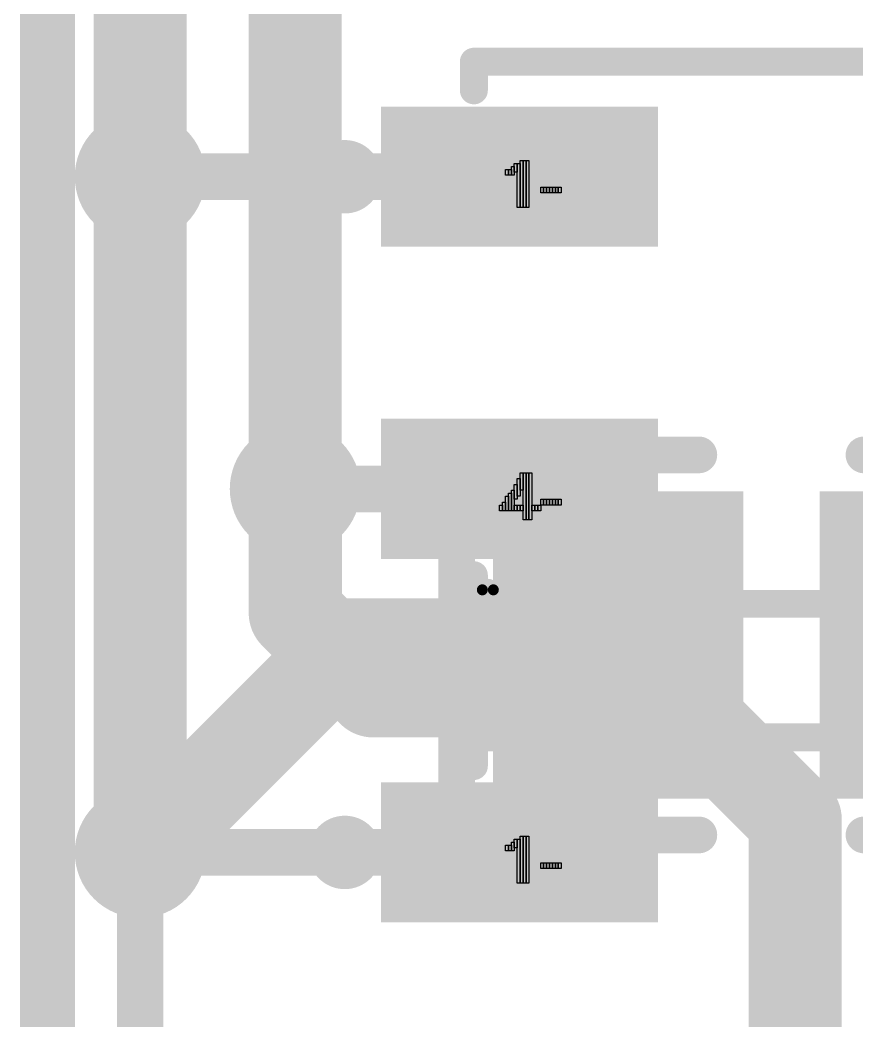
# Model space of a CAD drawing. Header units: millimetres. Extents: x 40.1 to 48.5, y 25.2 to 70.5.
# Drawn here: x 40.25 to 44.81, y 53.35 to 58.8 of the extents above; entities that cross this region are included whole.
import ezdxf

# ---------------------------------------------------------------- set-up
doc = ezdxf.new("R2010")
doc.units = ezdxf.units.MM
for name, color, linetype in [('BottomLayer', 5, 'Continuous'), ('BottomOverlay', 54, 'Continuous'), ('BottomPaste', 16, 'Continuous'), ('BottomSolder', 6, 'Continuous'), ('Mechanical1', 6, 'Continuous'), ('Mechanical15', 56, 'Continuous'), ('MidLayer2', 76, 'Continuous'), ('MultiLayer', 9, 'Continuous'), ('TopLayer', 1, 'Continuous'), ('TopOverlay', 2, 'Continuous'), ('TopPaste', 8, 'Continuous'), ('TopSolder', 216, 'Continuous')]:
    doc.layers.add(name, color=color, linetype=linetype)

# ---------------------------------------------------------------- blocks, each defined once
blk = doc.blocks.new('LC_0805_R_B_2')
at = {"layer": 'BottomLayer'}
for points, const_width in [([(-1.18, 0.735), (-1.18, -0.735)], 0.58), ([(-0.6, 0.735), (-0.6, -0.735)], 0.58), ([(0.6, 0.735), (0.6, -0.735)], 0.58), ([(1.18, 0.735), (1.18, -0.735)], 0.58), ([(-1.47, 0.3675), (-0.31, 0.3675)], 0.735), ([(0.31, 0.3675), (1.47, 0.3675)], 0.735), ([(-1.47, -0.3675), (-0.31, -0.3675)], 0.735), ([(0.31, -0.3675), (1.47, -0.3675)], 0.735)]:
    blk.add_lwpolyline(points, dxfattribs=dict(at, const_width=const_width))
at = {"layer": 'BottomLayer', "const_width": 0.58}
for points in [[(-1.18, 0, 1), (-0.6, 0, 1)], [(0.6, 0, 1), (1.18, 0, 1)]]:
    blk.add_lwpolyline(points, format="xyb", close=True, dxfattribs=at)
at = {"layer": 'BottomOverlay', "const_width": 0.2}
for points in [[(-0.45, 1.035), (-1.77, 1.035)], [(-1.77, 1.035), (-1.77, -1.035)], [(1.77, 1.035), (0.45, 1.035)], [(1.77, 1.035), (1.77, -1.035)], [(-0.45, -1.035), (-1.77, -1.035)], [(1.77, -1.035), (0.45, -1.035)]]:
    blk.add_lwpolyline(points, dxfattribs=at)
at = {"layer": 'BottomOverlay', "const_width": 0.1}
for points in [[(-1.82, 1.035, 1), (-1.72, 1.035, 1)], [(-1.82, 1.035, 1), (-1.72, 1.035, 1)], [(-0.5, 1.035, 1), (-0.4, 1.035, 1)], [(0.4, 1.035, 1), (0.5, 1.035, 1)], [(1.72, 1.035, 1), (1.82, 1.035, 1)], [(1.72, 1.035, 1), (1.82, 1.035, 1)], [(-1.82, -1.035, 1), (-1.72, -1.035, 1)], [(-1.82, -1.035, 1), (-1.72, -1.035, 1)], [(-0.5, -1.035, 1), (-0.4, -1.035, 1)], [(0.4, -1.035, 1), (0.5, -1.035, 1)], [(1.72, -1.035, 1), (1.82, -1.035, 1)], [(1.72, -1.035, 1), (1.82, -1.035, 1)]]:
    blk.add_lwpolyline(points, format="xyb", close=True, dxfattribs=at)
at = {"layer": 'BottomPaste'}
for points, const_width in [([(-1.18, 0.735), (-1.18, -0.735)], 0.58), ([(-0.6, 0.735), (-0.6, -0.735)], 0.58), ([(0.6, 0.735), (0.6, -0.735)], 0.58), ([(1.18, 0.735), (1.18, -0.735)], 0.58), ([(-1.47, 0.3675), (-0.31, 0.3675)], 0.735), ([(0.31, 0.3675), (1.47, 0.3675)], 0.735), ([(-1.47, -0.3675), (-0.31, -0.3675)], 0.735), ([(0.31, -0.3675), (1.47, -0.3675)], 0.735)]:
    blk.add_lwpolyline(points, dxfattribs=dict(at, const_width=const_width))
at = {"layer": 'BottomPaste', "const_width": 0.58}
for points in [[(-1.18, 0, 1), (-0.6, 0, 1)], [(0.6, 0, 1), (1.18, 0, 1)]]:
    blk.add_lwpolyline(points, format="xyb", close=True, dxfattribs=at)
at = {"layer": 'BottomSolder'}
for points, const_width in [([(-1.2308, 0.8366), (-1.2308, -0.8366)], 0.6816), ([(-0.5492, 0.8366), (-0.5492, -0.8366)], 0.6816), ([(0.5492, 0.8366), (0.5492, -0.8366)], 0.6816), ([(1.2308, 0.8366), (1.2308, -0.8366)], 0.6816), ([(-1.5716, 0.4183), (-0.2084, 0.4183)], 0.8366), ([(0.2084, 0.4183), (1.5716, 0.4183)], 0.8366), ([(-1.5716, -0.4183), (-0.2084, -0.4183)], 0.8366), ([(0.2084, -0.4183), (1.5716, -0.4183)], 0.8366)]:
    blk.add_lwpolyline(points, dxfattribs=dict(at, const_width=const_width))
at = {"layer": 'BottomSolder', "const_width": 0.6816}
for points in [[(-1.2308, 0, 1), (-0.5492, 0, 1)], [(0.5492, 0, 1), (1.2308, 0, 1)]]:
    blk.add_lwpolyline(points, format="xyb", close=True, dxfattribs=at)
blk = doc.blocks.new('LED_SMD_4P_L3_2_W2_8_P1_70_TL_10')
at = {"layer": 'Mechanical15'}
for p, q in [((-1.424, 0.682), (-1.424, 0.938)), ((-1.424, 0.938), (-1.408, 0.938)), ((-1.408, 0.682), (-1.408, 0.938)), ((-1.408, 0.938), (-1.392, 0.938)), ((-1.408, 0.938), (-1.408, 0.682)), ((-1.392, 0.682), (-1.392, 0.938)), ((-1.392, 0.938), (-1.376, 0.938)), ((-1.392, 0.938), (-1.392, 0.682)), ((-1.376, 0.938), (-1.376, 0.682)), ((-1.504, 0.858), (-1.504, 0.89)), ((-1.504, 0.89), (-1.488, 0.89)), ((-1.488, 0.858), (-1.488, 0.89)), ((-1.488, 0.89), (-1.472, 0.89)), ((-1.488, 0.89), (-1.488, 0.858)), ((-1.472, 0.858), (-1.472, 0.906)), ((-1.472, 0.906), (-1.456, 0.906)), ((-1.472, 0.89), (-1.472, 0.858)), ((-1.456, 0.874), (-1.456, 0.922)), ((-1.456, 0.922), (-1.44, 0.922)), ((-1.456, 0.906), (-1.456, 0.858)), ((-1.44, 0.874), (-1.456, 0.874)), ((-1.44, 0.682), (-1.44, 0.922)), ((-1.44, 0.922), (-1.424, 0.922)), ((-1.44, 0.922), (-1.44, 0.874)), ((-1.424, 0.922), (-1.424, 0.682)), ((-1.488, 0.858), (-1.504, 0.858)), ((-1.472, 0.858), (-1.488, 0.858)), ((-1.456, 0.858), (-1.472, 0.858)), ((-1.312, 0.762), (-1.312, 0.794)), ((-1.312, 0.794), (-1.296, 0.794)), ((-1.296, 0.762), (-1.296, 0.794)), ((-1.296, 0.794), (-1.28, 0.794)), ((-1.296, 0.794), (-1.296, 0.762)), ((-1.28, 0.762), (-1.28, 0.794)), ((-1.28, 0.794), (-1.264, 0.794)), ((-1.28, 0.794), (-1.28, 0.762)), ((-1.264, 0.762), (-1.264, 0.794)), ((-1.264, 0.794), (-1.248, 0.794)), ((-1.264, 0.794), (-1.264, 0.762)), ((-1.248, 0.762), (-1.248, 0.794)), ((-1.248, 0.794), (-1.232, 0.794)), ((-1.248, 0.794), (-1.248, 0.762)), ((-1.232, 0.762), (-1.232, 0.794)), ((-1.232, 0.794), (-1.216, 0.794)), ((-1.232, 0.794), (-1.232, 0.762)), ((-1.216, 0.762), (-1.216, 0.794)), ((-1.216, 0.794), (-1.2, 0.794)), ((-1.216, 0.794), (-1.216, 0.762)), ((-1.2, 0.794), (-1.2, 0.762)), ((-1.296, 0.762), (-1.312, 0.762)), ((-1.28, 0.762), (-1.296, 0.762)), ((-1.264, 0.762), (-1.28, 0.762)), ((-1.248, 0.762), (-1.264, 0.762)), ((-1.232, 0.762), (-1.248, 0.762)), ((-1.216, 0.762), (-1.232, 0.762)), ((-1.2, 0.762), (-1.216, 0.762)), ((-1.424, 0.682), (-1.44, 0.682)), ((-1.408, 0.682), (-1.424, 0.682)), ((-1.392, 0.682), (-1.408, 0.682)), ((-1.376, 0.682), (-1.392, 0.682))]:
    blk.add_line(p, q, dxfattribs=at)
for points, const_width in [([(-1.7997, 0.8498, 1), (-1.9999, 0.8498, 1)], 0.2), ([(-2.0499, 0.8498, 1), (-1.9499, 0.8498, 1)], 0.1), ([(-1.8497, 0.8498, 1), (-1.7497, 0.8498, 1)], 0.1)]:
    blk.add_lwpolyline(points, format="xyb", close=True, dxfattribs=dict(at, const_width=const_width))
at = {"layer": 'TopLayer'}
for points, const_width in [([(-1.7538, 1.13), (-1.7538, 0.57)], 0.6525), ([(-1.1013, 1.13), (-1.1013, 0.57)], 0.6525), ([(-0.775, 0.99), (-2.08, 0.99)], 0.28), ([(-0.775, 0.71), (-2.08, 0.71)], 0.28)]:
    blk.add_lwpolyline(points, dxfattribs=dict(at, const_width=const_width))
at = {"layer": 'TopLayer', "const_width": 0.28}
blk.add_lwpolyline([(-1.5675, 0.85, 1), (-1.2875, 0.85, 1)], format="xyb", close=True, dxfattribs=at)
at = {"layer": 'TopOverlay', "const_width": 0.1524}
for points in [[(-1.6762, 1.3205), (-1.6762, 1.4762)], [(-1.6762, 1.4762), (1.6762, 1.4762)]]:
    blk.add_lwpolyline(points, dxfattribs=at)
at = {"layer": 'TopOverlay'}
for points, const_width in [([(-1.7143, 1.4762, 1), (-1.6381, 1.4762, 1)], 0.0762), ([(-1.7143, 1.4762, 1), (-1.6381, 1.4762, 1)], 0.0762), ([(-1.7143, 1.3205, 1), (-1.6381, 1.3205, 1)], 0.0762), ([(-2.2798, 0.8498, 1), (-2.4799, 0.8498, 1)], 0.2), ([(-2.5299, 0.8498, 1), (-2.4299, 0.8498, 1)], 0.1), ([(-2.3298, 0.8498, 1), (-2.2298, 0.8498, 1)], 0.1)]:
    blk.add_lwpolyline(points, format="xyb", close=True, dxfattribs=dict(at, const_width=const_width))
at = {"layer": 'TopPaste'}
for points, const_width in [([(-1.7538, 1.13), (-1.7538, 0.57)], 0.6525), ([(-1.1013, 1.13), (-1.1013, 0.57)], 0.6525), ([(-0.775, 0.99), (-2.08, 0.99)], 0.28), ([(-0.775, 0.71), (-2.08, 0.71)], 0.28)]:
    blk.add_lwpolyline(points, dxfattribs=dict(at, const_width=const_width))
at = {"layer": 'TopPaste', "const_width": 0.28}
blk.add_lwpolyline([(-1.5675, 0.85, 1), (-1.2875, 0.85, 1)], format="xyb", close=True, dxfattribs=at)
at = {"layer": 'TopSolder'}
for points, const_width in [([(-1.8046, 1.2316), (-1.8046, 0.4684)], 0.7541), ([(-1.0505, 1.2316), (-1.0505, 0.4684)], 0.7541), ([(-0.6734, 1.0408), (-2.1816, 1.0408)], 0.3816), ([(-0.6734, 0.6592), (-2.1816, 0.6592)], 0.3816)]:
    blk.add_lwpolyline(points, dxfattribs=dict(at, const_width=const_width))
at = {"layer": 'TopSolder', "const_width": 0.3816}
blk.add_lwpolyline([(-1.6183, 0.85, 1), (-1.2367, 0.85, 1)], format="xyb", close=True, dxfattribs=at)
blk = doc.blocks.new('LED_SMD_4P_L3_2_W2_8_P1_70_TL_11')
at = {"layer": 'Mechanical15'}
for p, q in [((-1.424, 0.682), (-1.424, 0.938)), ((-1.424, 0.938), (-1.408, 0.938)), ((-1.408, 0.682), (-1.408, 0.938)), ((-1.408, 0.938), (-1.392, 0.938)), ((-1.408, 0.938), (-1.408, 0.682)), ((-1.392, 0.682), (-1.392, 0.938)), ((-1.392, 0.938), (-1.376, 0.938)), ((-1.392, 0.938), (-1.392, 0.682)), ((-1.376, 0.938), (-1.376, 0.682)), ((-1.504, 0.858), (-1.504, 0.89)), ((-1.504, 0.89), (-1.488, 0.89)), ((-1.488, 0.858), (-1.488, 0.89)), ((-1.488, 0.89), (-1.472, 0.89)), ((-1.488, 0.89), (-1.488, 0.858)), ((-1.472, 0.858), (-1.472, 0.906)), ((-1.472, 0.906), (-1.456, 0.906)), ((-1.472, 0.89), (-1.472, 0.858)), ((-1.456, 0.874), (-1.456, 0.922)), ((-1.456, 0.922), (-1.44, 0.922)), ((-1.456, 0.906), (-1.456, 0.858)), ((-1.44, 0.874), (-1.456, 0.874)), ((-1.44, 0.682), (-1.44, 0.922)), ((-1.44, 0.922), (-1.424, 0.922)), ((-1.44, 0.922), (-1.44, 0.874)), ((-1.424, 0.922), (-1.424, 0.682)), ((-1.488, 0.858), (-1.504, 0.858)), ((-1.472, 0.858), (-1.488, 0.858)), ((-1.456, 0.858), (-1.472, 0.858)), ((-1.312, 0.762), (-1.312, 0.794)), ((-1.312, 0.794), (-1.296, 0.794)), ((-1.296, 0.762), (-1.296, 0.794)), ((-1.296, 0.794), (-1.28, 0.794)), ((-1.296, 0.794), (-1.296, 0.762)), ((-1.28, 0.762), (-1.28, 0.794)), ((-1.28, 0.794), (-1.264, 0.794)), ((-1.28, 0.794), (-1.28, 0.762)), ((-1.264, 0.762), (-1.264, 0.794)), ((-1.264, 0.794), (-1.248, 0.794)), ((-1.264, 0.794), (-1.264, 0.762)), ((-1.248, 0.762), (-1.248, 0.794)), ((-1.248, 0.794), (-1.232, 0.794)), ((-1.248, 0.794), (-1.248, 0.762)), ((-1.232, 0.762), (-1.232, 0.794)), ((-1.232, 0.794), (-1.216, 0.794)), ((-1.232, 0.794), (-1.232, 0.762)), ((-1.216, 0.762), (-1.216, 0.794)), ((-1.216, 0.794), (-1.2, 0.794)), ((-1.216, 0.794), (-1.216, 0.762)), ((-1.2, 0.794), (-1.2, 0.762)), ((-1.296, 0.762), (-1.312, 0.762)), ((-1.28, 0.762), (-1.296, 0.762)), ((-1.264, 0.762), (-1.28, 0.762)), ((-1.248, 0.762), (-1.264, 0.762)), ((-1.232, 0.762), (-1.248, 0.762)), ((-1.216, 0.762), (-1.232, 0.762)), ((-1.2, 0.762), (-1.216, 0.762)), ((-1.424, 0.682), (-1.44, 0.682)), ((-1.408, 0.682), (-1.424, 0.682)), ((-1.392, 0.682), (-1.408, 0.682)), ((-1.376, 0.682), (-1.392, 0.682)), ((-1.424, -0.858), (-1.424, -0.762)), ((-1.424, -0.762), (-1.408, -0.762)), ((-1.408, -1.018), (-1.408, -0.762)), ((-1.408, -0.762), (-1.392, -0.762)), ((-1.408, -0.762), (-1.408, -0.858)), ((-1.392, -1.018), (-1.392, -0.762)), ((-1.392, -0.762), (-1.376, -0.762)), ((-1.392, -0.762), (-1.392, -1.018)), ((-1.376, -1.018), (-1.376, -0.762)), ((-1.376, -0.762), (-1.36, -0.762)), ((-1.376, -0.762), (-1.376, -1.018)), ((-1.36, -0.762), (-1.36, -1.018)), ((-1.44, -0.89), (-1.44, -0.794)), ((-1.44, -0.794), (-1.424, -0.794)), ((-1.424, -0.794), (-1.424, -0.89)), ((-1.472, -0.97), (-1.472, -0.858)), ((-1.472, -0.858), (-1.456, -0.858)), ((-1.456, -0.906), (-1.456, -0.826)), ((-1.456, -0.826), (-1.44, -0.826)), ((-1.456, -0.858), (-1.456, -0.97)), ((-1.44, -0.826), (-1.44, -0.906)), ((-1.408, -0.858), (-1.424, -0.858)), ((-1.52, -0.97), (-1.52, -0.922)), ((-1.52, -0.922), (-1.504, -0.922)), ((-1.504, -0.97), (-1.504, -0.89)), ((-1.504, -0.89), (-1.488, -0.89)), ((-1.504, -0.922), (-1.504, -0.97)), ((-1.488, -0.97), (-1.488, -0.874)), ((-1.488, -0.874), (-1.472, -0.874)), ((-1.488, -0.89), (-1.488, -0.97)), ((-1.472, -0.874), (-1.472, -0.97)), ((-1.44, -0.906), (-1.456, -0.906)), ((-1.424, -0.89), (-1.44, -0.89)), ((-1.312, -0.938), (-1.312, -0.906)), ((-1.312, -0.906), (-1.296, -0.906)), ((-1.296, -0.938), (-1.296, -0.906)), ((-1.296, -0.906), (-1.28, -0.906)), ((-1.296, -0.906), (-1.296, -0.938)), ((-1.28, -0.938), (-1.28, -0.906)), ((-1.28, -0.906), (-1.264, -0.906)), ((-1.28, -0.906), (-1.28, -0.938)), ((-1.264, -0.938), (-1.264, -0.906)), ((-1.264, -0.906), (-1.248, -0.906)), ((-1.264, -0.906), (-1.264, -0.938)), ((-1.248, -0.938), (-1.248, -0.906)), ((-1.248, -0.906), (-1.232, -0.906)), ((-1.248, -0.906), (-1.248, -0.938)), ((-1.232, -0.938), (-1.232, -0.906)), ((-1.232, -0.906), (-1.216, -0.906)), ((-1.232, -0.906), (-1.232, -0.938)), ((-1.216, -0.938), (-1.216, -0.906)), ((-1.216, -0.906), (-1.2, -0.906)), ((-1.216, -0.906), (-1.216, -0.938)), ((-1.2, -0.906), (-1.2, -0.938)), ((-1.536, -0.97), (-1.536, -0.938)), ((-1.536, -0.938), (-1.52, -0.938)), ((-1.52, -0.97), (-1.536, -0.97)), ((-1.52, -0.938), (-1.52, -0.97)), ((-1.504, -0.97), (-1.52, -0.97)), ((-1.488, -0.97), (-1.504, -0.97)), ((-1.472, -0.97), (-1.488, -0.97)), ((-1.456, -0.97), (-1.472, -0.97)), ((-1.456, -0.97), (-1.456, -0.938)), ((-1.456, -0.938), (-1.44, -0.938)), ((-1.44, -0.97), (-1.456, -0.97)), ((-1.44, -0.97), (-1.44, -0.938)), ((-1.44, -0.938), (-1.424, -0.938)), ((-1.44, -0.938), (-1.44, -0.97)), ((-1.424, -0.97), (-1.44, -0.97)), ((-1.424, -0.97), (-1.424, -0.938)), ((-1.424, -0.938), (-1.408, -0.938)), ((-1.424, -0.938), (-1.424, -0.97)), ((-1.408, -0.97), (-1.424, -0.97)), ((-1.408, -0.938), (-1.408, -0.97)), ((-1.36, -0.97), (-1.36, -0.938)), ((-1.36, -0.938), (-1.344, -0.938)), ((-1.344, -0.97), (-1.36, -0.97)), ((-1.344, -0.97), (-1.344, -0.938)), ((-1.344, -0.938), (-1.328, -0.938)), ((-1.344, -0.938), (-1.344, -0.97)), ((-1.328, -0.97), (-1.344, -0.97)), ((-1.328, -0.97), (-1.328, -0.938)), ((-1.328, -0.938), (-1.312, -0.938)), ((-1.328, -0.938), (-1.328, -0.97)), ((-1.312, -0.97), (-1.328, -0.97)), ((-1.296, -0.938), (-1.312, -0.938)), ((-1.312, -0.938), (-1.312, -0.97)), ((-1.28, -0.938), (-1.296, -0.938)), ((-1.264, -0.938), (-1.28, -0.938)), ((-1.248, -0.938), (-1.264, -0.938)), ((-1.232, -0.938), (-1.248, -0.938)), ((-1.216, -0.938), (-1.232, -0.938)), ((-1.2, -0.938), (-1.216, -0.938)), ((-1.392, -1.018), (-1.408, -1.018)), ((-1.376, -1.018), (-1.392, -1.018)), ((-1.36, -1.018), (-1.376, -1.018))]:
    blk.add_line(p, q, dxfattribs=at)
for points, const_width in [([(-1.7997, 0.8498, 1), (-1.9999, 0.8498, 1)], 0.2), ([(-2.0499, 0.8498, 1), (-1.9499, 0.8498, 1)], 0.1), ([(-1.8497, 0.8498, 1), (-1.7497, 0.8498, 1)], 0.1)]:
    blk.add_lwpolyline(points, format="xyb", close=True, dxfattribs=dict(at, const_width=const_width))
at = {"layer": 'MidLayer2'}
for points, const_width in [([(-1.5701, -1.3999, 1), (-1.63, -1.3999, 1)], 0.06), ([(-1.645, -1.3999, 1), (-1.615, -1.3999, 1)], 0.03), ([(-1.5851, -1.3999, 1), (-1.5551, -1.3999, 1)], 0.03)]:
    blk.add_lwpolyline(points, format="xyb", close=True, dxfattribs=dict(at, const_width=const_width))
at = {"layer": 'TopLayer'}
for points, const_width in [([(-1.7538, 1.13), (-1.7538, 0.57)], 0.6525), ([(-1.1013, 1.13), (-1.1013, 0.57)], 0.6525), ([(-0.775, 0.99), (-2.08, 0.99)], 0.28), ([(-0.775, 0.71), (-2.08, 0.71)], 0.28), ([(-1.7538, -0.57), (-1.7538, -1.13)], 0.6525), ([(-1.1013, -0.57), (-1.1013, -1.13)], 0.6525), ([(-0.775, -0.71), (-2.08, -0.71)], 0.28), ([(-0.775, -0.99), (-2.08, -0.99)], 0.28)]:
    blk.add_lwpolyline(points, dxfattribs=dict(at, const_width=const_width))
at = {"layer": 'TopLayer', "const_width": 0.28}
for points in [[(-1.5675, 0.85, 1), (-1.2875, 0.85, 1)], [(-1.5675, -0.85, 1), (-1.2875, -0.85, 1)]]:
    blk.add_lwpolyline(points, format="xyb", close=True, dxfattribs=at)
at = {"layer": 'TopOverlay', "const_width": 0.1524}
for points in [[(-1.6762, 1.3205), (-1.6762, 1.4762)], [(-1.6762, 1.4762), (1.6762, 1.4762)], [(-1.6762, -1.4762), (-1.6762, -1.3205)], [(-1.6762, -1.4762), (1.6762, -1.4762)]]:
    blk.add_lwpolyline(points, dxfattribs=at)
at = {"layer": 'TopOverlay'}
for points, const_width in [([(-1.7143, 1.4762, 1), (-1.6381, 1.4762, 1)], 0.0762), ([(-1.7143, 1.4762, 1), (-1.6381, 1.4762, 1)], 0.0762), ([(-1.7143, 1.3205, 1), (-1.6381, 1.3205, 1)], 0.0762), ([(-2.2798, 0.8498, 1), (-2.4799, 0.8498, 1)], 0.2), ([(-2.5299, 0.8498, 1), (-2.4299, 0.8498, 1)], 0.1), ([(-2.3298, 0.8498, 1), (-2.2298, 0.8498, 1)], 0.1), ([(-1.7143, -1.3205, 1), (-1.6381, -1.3205, 1)], 0.0762), ([(-1.7143, -1.4762, 1), (-1.6381, -1.4762, 1)], 0.0762), ([(-1.7143, -1.4762, 1), (-1.6381, -1.4762, 1)], 0.0762)]:
    blk.add_lwpolyline(points, format="xyb", close=True, dxfattribs=dict(at, const_width=const_width))
at = {"layer": 'TopPaste'}
for points, const_width in [([(-1.7538, 1.13), (-1.7538, 0.57)], 0.6525), ([(-1.1013, 1.13), (-1.1013, 0.57)], 0.6525), ([(-0.775, 0.99), (-2.08, 0.99)], 0.28), ([(-0.775, 0.71), (-2.08, 0.71)], 0.28), ([(-1.7538, -0.57), (-1.7538, -1.13)], 0.6525), ([(-1.1013, -0.57), (-1.1013, -1.13)], 0.6525), ([(-0.775, -0.71), (-2.08, -0.71)], 0.28), ([(-0.775, -0.99), (-2.08, -0.99)], 0.28)]:
    blk.add_lwpolyline(points, dxfattribs=dict(at, const_width=const_width))
at = {"layer": 'TopPaste', "const_width": 0.28}
for points in [[(-1.5675, 0.85, 1), (-1.2875, 0.85, 1)], [(-1.5675, -0.85, 1), (-1.2875, -0.85, 1)]]:
    blk.add_lwpolyline(points, format="xyb", close=True, dxfattribs=at)
at = {"layer": 'TopSolder'}
for points, const_width in [([(-1.8046, 1.2316), (-1.8046, 0.4684)], 0.7541), ([(-1.0505, 1.2316), (-1.0505, 0.4684)], 0.7541), ([(-0.6734, 1.0408), (-2.1816, 1.0408)], 0.3816), ([(-0.6734, 0.6592), (-2.1816, 0.6592)], 0.3816), ([(-1.8046, -0.4684), (-1.8046, -1.2316)], 0.7541), ([(-1.0505, -0.4684), (-1.0505, -1.2316)], 0.7541), ([(-0.6734, -0.6592), (-2.1816, -0.6592)], 0.3816), ([(-0.6734, -1.0408), (-2.1816, -1.0408)], 0.3816)]:
    blk.add_lwpolyline(points, dxfattribs=dict(at, const_width=const_width))
at = {"layer": 'TopSolder', "const_width": 0.3816}
for points in [[(-1.6183, 0.85, 1), (-1.2367, 0.85, 1)], [(-1.6183, -0.85, 1), (-1.2367, -0.85, 1)]]:
    blk.add_lwpolyline(points, format="xyb", close=True, dxfattribs=at)

msp = doc.modelspace()

# ---------------------------------------------------------------- linework, layer by layer
at = {"layer": 'BottomLayer', "const_width": 0.508}
for points in [[(40.905, 57.95), (40.905, 64.95)], [(41.75, 56.25), (41.75, 63.25)], [(40.905, 54.27), (40.905, 57.95)], [(40.905, 54.27), (42.035, 55.4)], [(42.035, 55.4), (43.51, 55.4)]]:
    msp.add_lwpolyline(points, dxfattribs=at)
at = {"layer": 'BottomLayer'}
for points, const_width in [([(40.7013, 57.95, 1), (41.1087, 57.95, 1)], 0.1026), ([(40.778, 57.95, 1), (41.032, 57.95, 1)], 0.254), ([(40.778, 57.95, 1), (41.032, 57.95, 1)], 0.254), ([(41.5463, 56.25, 1), (41.9537, 56.25, 1)], 0.1026), ([(41.623, 56.25, 1), (41.877, 56.25, 1)], 0.254), ([(41.908, 55.4, 1), (42.162, 55.4, 1)], 0.254), ([(41.908, 55.4, 1), (42.162, 55.4, 1)], 0.254), ([(43.383, 55.4, 1), (43.637, 55.4, 1)], 0.254), ([(40.7013, 54.27, 1), (41.1087, 54.27, 1)], 0.1026), ([(40.778, 54.27, 1), (41.032, 54.27, 1)], 0.254), ([(40.778, 54.27, 1), (41.032, 54.27, 1)], 0.254)]:
    msp.add_lwpolyline(points, format="xyb", close=True, dxfattribs=dict(at, const_width=const_width))
at = {"layer": 'BottomSolder', "const_width": 0.2042}
for points in [[(40.6505, 57.95, 1), (41.1595, 57.95, 1)], [(41.4955, 56.25, 1), (42.0045, 56.25, 1)], [(40.6505, 54.27, 1), (41.1595, 54.27, 1)]]:
    msp.add_lwpolyline(points, format="xyb", close=True, dxfattribs=at)
at = {"layer": 'Mechanical1', "const_width": 0.3}
msp.add_lwpolyline([(40.4, 26.4), (40.4, 69.4)], dxfattribs=at)
at = {"layer": 'MidLayer2', "const_width": 0.1026}
for points in [[(40.7013, 57.95, 1), (41.1087, 57.95, 1)], [(41.5463, 56.25, 1), (41.9537, 56.25, 1)], [(40.7013, 54.27, 1), (41.1087, 54.27, 1)]]:
    msp.add_lwpolyline(points, format="xyb", close=True, dxfattribs=at)
at = {"layer": 'MultiLayer', "const_width": 0.1026}
for points in [[(40.7013, 57.95, 1), (41.1087, 57.95, 1)], [(41.5463, 56.25, 1), (41.9537, 56.25, 1)], [(40.7013, 54.27, 1), (41.1087, 54.27, 1)]]:
    msp.add_lwpolyline(points, format="xyb", close=True, dxfattribs=at)
at = {"layer": 'TopLayer'}
for points, const_width in [([(40.7013, 57.95, 1), (41.1087, 57.95, 1)], 0.1026), ([(40.8415, 57.95, 1), (40.9685, 57.95, 1)], 0.127), ([(42.909, 57.95, 1), (43.036, 57.95, 1)], 0.127), ([(41.5463, 56.25, 1), (41.9537, 56.25, 1)], 0.1026), ([(41.623, 56.25, 1), (41.877, 56.25, 1)], 0.254), ([(41.6234, 56.2496, 1), (41.8774, 56.2496, 1)], 0.254), ([(41.6234, 56.2496, 1), (41.8774, 56.2496, 1)], 0.254), ([(41.6865, 56.25, 1), (41.8135, 56.25, 1)], 0.127), ([(42.909, 56.25, 1), (43.036, 56.25, 1)], 0.127), ([(41.6234, 55.5746, 1), (41.8774, 55.5746, 1)], 0.254), ([(41.6234, 55.5746, 1), (41.8774, 55.5746, 1)], 0.254), ([(42.048, 55.15, 1), (42.302, 55.15, 1)], 0.254), ([(42.048, 55.15, 1), (42.302, 55.15, 1)], 0.254), ([(43.648, 55.15, 1), (43.902, 55.15, 1)], 0.254), ([(43.648, 55.15, 1), (43.902, 55.15, 1)], 0.254), ([(44.348, 54.45, 1), (44.602, 54.45, 1)], 0.254), ([(44.348, 54.45, 1), (44.602, 54.45, 1)], 0.254), ([(40.7013, 54.27, 1), (41.1087, 54.27, 1)], 0.1026), ([(40.8415, 54.27, 1), (40.9685, 54.27, 1)], 0.127), ([(40.8415, 54.27, 1), (40.9685, 54.27, 1)], 0.127), ([(42.909, 54.27, 1), (43.036, 54.27, 1)], 0.127)]:
    msp.add_lwpolyline(points, format="xyb", close=True, dxfattribs=dict(at, const_width=const_width))
for points, const_width in [([(40.905, 57.95), (42.9725, 57.95)], 0.254), ([(41.75, 56.25), (41.7504, 56.2496)], 0.508), ([(41.7504, 55.5746), (41.7504, 56.2496)], 0.508), ([(41.75, 56.25), (42.9725, 56.25)], 0.254), ([(41.7504, 55.5746), (42.175, 55.15)], 0.508), ([(42.175, 55.15), (43.775, 55.15)], 0.508), ([(43.775, 55.15), (44.475, 54.45)], 0.508), ([(44.475, 52.675), (44.475, 54.45)], 0.508), ([(40.905, 51.445), (40.905, 54.27)], 0.254), ([(40.905, 54.27), (42.9725, 54.27)], 0.254)]:
    msp.add_lwpolyline(points, dxfattribs=dict(at, const_width=const_width))
at = {"layer": 'TopSolder', "const_width": 0.2042}
for points in [[(40.6505, 57.95, 1), (41.1595, 57.95, 1)], [(41.4955, 56.25, 1), (42.0045, 56.25, 1)], [(40.6505, 54.27, 1), (41.1595, 54.27, 1)]]:
    msp.add_lwpolyline(points, format="xyb", close=True, dxfattribs=at)

# ---------------------------------------------------------------- block references
for name, p, rotation in [('LED_SMD_4P_L3_2_W2_8_P1_70_TL_11', (44.4, 57.1), 360), ('LC_0805_R_B_2', (44.4, 55.4), 180), ('LED_SMD_4P_L3_2_W2_8_P1_70_TL_10', (44.4, 53.42), 360)]:
    msp.add_blockref(name, p, dxfattribs=dict(rotation=rotation))

doc.saveas('drawing.dxf')
